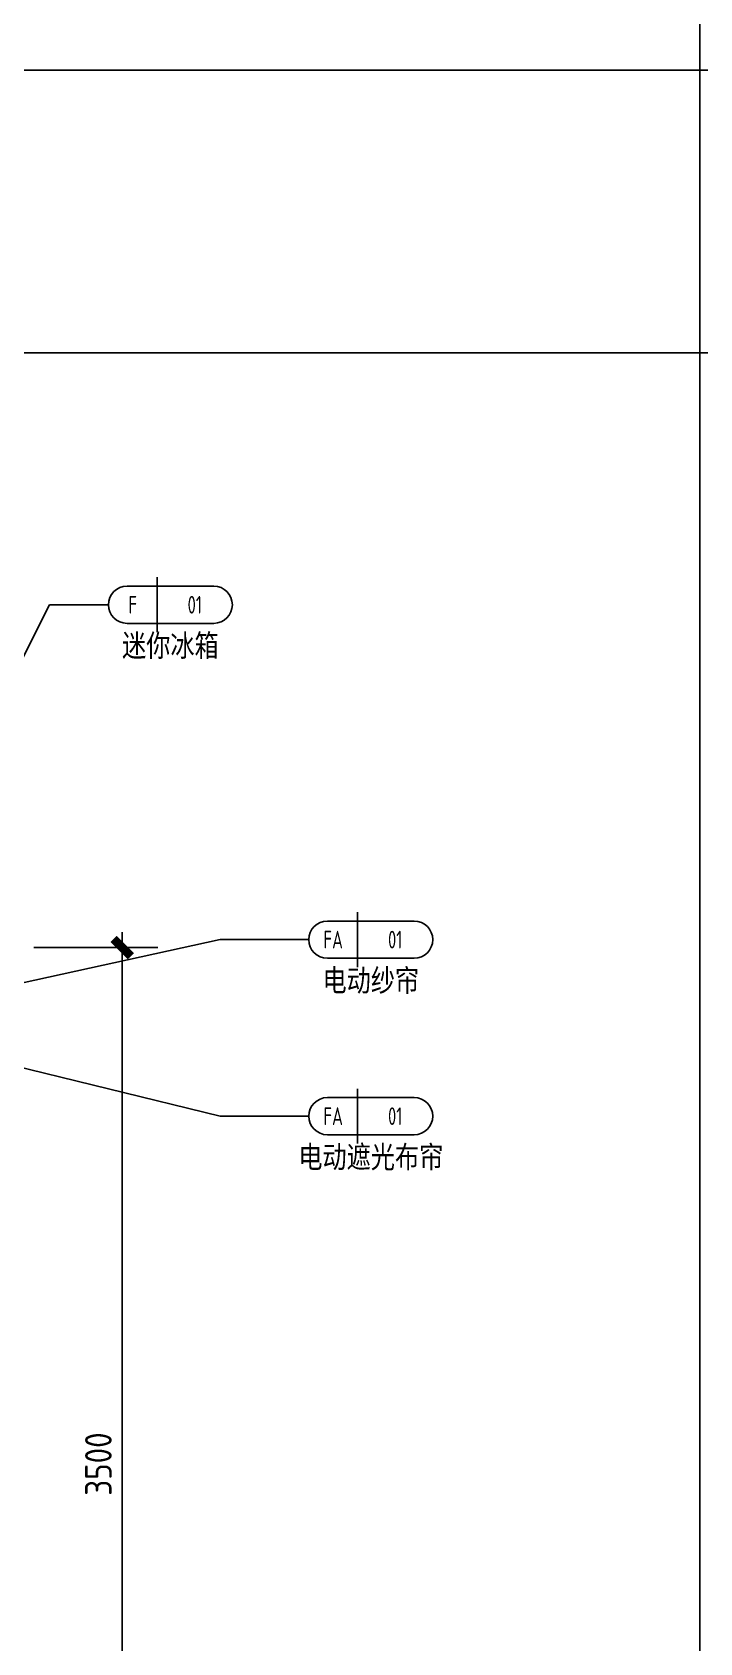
# Model space of a CAD drawing. Extents: x 220391 to 385981, y 332279 to 483868.
# Drawn here: x 253536 to 255798, y 455502 to 460960 of the extents above; entities that cross this region are included whole.
import ezdxf
from ezdxf.enums import TextEntityAlignment as Align

# ---------------------------------------------------------------- set-up
doc = ezdxf.new("R2010")
doc.units = 0
doc.header["$MEASUREMENT"] = 0
doc.layers.add('0-索引文字', color=50, linetype='Continuous')
doc.styles.add('DOM-romans.shx', font='dim.shx')
doc.styles.add('st', font='', dxfattribs={"width": 0.7})
doc.styles.get('st').set_extended_font_data('SimSun')
doc.dimstyles.new('DOM_DIM_1 80', dxfattribs={"dimscale": 60, "dimtxt": 1.5, "dimasz": 0.8, "dimexe": 2, "dimexo": 1.5, "dimgap": 0.6, "dimtad": 1, "dimdec": 0, "dimrnd": 5, "dimzin": 12, "dimdsep": 46, "dimtxsty": 'DOM-romans.shx', "dimblk": 'DOM_Dimension_Tick', "dimcen": 0.125, "dimclrd": 44, "dimclre": 44, "dimclrt": 50, "dimadec": 0, "dimazin": 0, "dimtfac": 1, "dimtdec": 0, "dimtix": 1, "dimtmove": 2, "dimatfit": 3, "dimldrblk": 'DOM_Leader_Arrow', "dimfxl": 0, "dimtvp": 1, "dimtolj": 1, "dimtzin": 0, "dimarcsym": 0})

# ---------------------------------------------------------------- blocks, each defined once
blk = doc.blocks.new('ehrhhh')
at = {"color": 0}
for p, q in [((304158.8, 466871.5), (304158.8, 474869.8)), ((292356.6, 467829.6), (315961.1, 467829.6))]:
    blk.add_line(p, q, dxfattribs=at)
blk.add_lwpolyline([(292356.6, 474869.8), (315961.1, 474869.8), (315961.1, 466871.5), (292356.6, 466871.5)], close=True, dxfattribs=at)
blk = doc.blocks.new('DOM_Dimension_Tick')
at = {"color": 0, "linetype": 'ByBlock'}
for p, q in [((-1.09, 0), (0, 0)), ((0, 0), (1.09, 0))]:
    blk.add_line(p, q, dxfattribs=at)
at = {"color": 0, "linetype": 'Continuous', "const_width": 0.608}
blk.add_lwpolyline([(-0.61, -0.61), (0.61, 0.61)], dxfattribs=at)
blk = doc.blocks.new('*D761')
at = {"color": 44, "lineweight": -2, "transparency": 16777216}
for p, q in [((253541.5, 457857.7), (253961.5, 457857.7)), ((253841.5, 454405.5), (253841.5, 457809.7)), ((253541.5, 454357.5), (253961.5, 454357.5))]:
    blk.add_line(p, q, dxfattribs=at)
at = {"layer": 'Defpoints', "color": 0, "transparency": 16777216}
for p in [(253301.5, 457857.7, 0), (253841.5, 457857.7), (253299.3, 454357.5, 0)]:
    blk.add_point(p, dxfattribs=at)
at = {"color": 44, "lineweight": -2, "transparency": 16777216, "xscale": 48, "yscale": 48, "zscale": 48}
for p, rotation in [((253841.5, 457857.7), 90), ((253841.5, 454357.5), 270)]:
    blk.add_blockref('DOM_Dimension_Tick', p, dxfattribs=dict(at, rotation=rotation))
at = {"color": 50, "transparency": 16777216, "insert": (253760.5, 456107.6), "char_height": 90, "attachment_point": 5, "rotation": 90, "style": 'DOM-romans.shx'}
blk.add_mtext('\\A1;3500', dxfattribs=at)
blk = doc.blocks.new('DOM_Leader_Arrow')
at = {"color": 0, "linetype": 'ByBlock'}
blk.add_line((0, 0), (-1.5, 0), dxfattribs=at)
for points in [[(-1.29, 1), (-0.89, 1.28), (-0.36, 0), (0, 0)], [(-1.29, -1), (-0.89, -1.28), (-0.36, 0), (0, 0)]]:
    blk.add_solid(points, dxfattribs=at)
blk = doc.blocks.new('DOM-立面家具标注符号-002')
blk.add_line((0, 3.1), (0, -3.1))
at = {"color": 150}
blk.add_lwpolyline([(-3.4, 2.1, 1), (-3.4, -2.1), (6.4, -2.1, 1), (6.4, 2.1)], format="xyb", close=True, dxfattribs=at)
at = {"style": 'st', "width": 0.8, "flags": 4}
blk.add_attdef('ITEM6', text='', height=2.5, dxfattribs=at).set_placement((-6, 0), align=Align.MIDDLE_RIGHT)
at = {"style": 'DOM-romans.shx', "width": 0.8}
for tag, flags, p in [('NUM1', 12, (-2.75, 0)), ('NUM2', 4, (4.25, 0)), ('NUM4', 4, (1.5, -4.6)), ('NUM5', 4, (1.5, -7.6))]:
    blk.add_attdef(tag, text='', height=2, dxfattribs=dict(at, flags=flags)).set_placement(p, align=Align.MIDDLE)
at = {"style": 'st', "width": 0.8, "flags": 4}
blk.add_attdef('NUM3', text='', height=2.5, dxfattribs=at).set_placement((9, 0), align=Align.MIDDLE_LEFT)
blk.add_attdef('NUM7', text='', height=2.5, dxfattribs=at).set_placement((1.5, -10.85), align=Align.MIDDLE_CENTER)

msp = doc.modelspace()

# ---------------------------------------------------------------- block references
at = {"color": 4}
for p in [(-48360.7, -6998.3), (-48360.7, -14996.6)]:
    msp.add_blockref('ehrhhh', p, dxfattribs=at)
at = {"layer": '0-索引文字'}
ref = msp.add_blockref('DOM-立面家具标注符号-002', (253959.5, 459019.7), dxfattribs=dict(at, xscale=30, yscale=30, zscale=30))
ref.add_attrib('NUM1', 'F', dxfattribs={"layer": '0', "height": 60, "style": 'DOM-romans.shx', "width": 0.8}).set_placement((253877, 459019.7), align=Align.MIDDLE)
ref.add_attrib('NUM2', '01', dxfattribs={"layer": '0', "height": 60, "style": 'DOM-romans.shx', "width": 0.8}).set_placement((254087, 459019.7), align=Align.MIDDLE)
ref.add_attrib('NUM7', '迷你冰箱', dxfattribs={"layer": '0', "height": 75, "style": 'st', "width": 0.8}).set_placement((254004.5, 458881.7), align=Align.MIDDLE_CENTER)
ref = msp.add_blockref('DOM-立面家具标注符号-002', (254638.5, 457884.9, 0), dxfattribs=dict(at, xscale=30, yscale=30, zscale=30))
ref.add_attrib('NUM1', 'FA', dxfattribs={"layer": '0', "height": 60, "style": 'DOM-romans.shx', "width": 0.8}).set_placement((254556, 457884.9, 0), align=Align.MIDDLE)
ref.add_attrib('NUM2', '01', dxfattribs={"layer": '0', "height": 60, "style": 'DOM-romans.shx', "width": 0.8}).set_placement((254766, 457884.9, 0), align=Align.MIDDLE)
ref.add_attrib('NUM7', '电动纱帘', dxfattribs={"layer": '0', "height": 75, "style": 'st', "width": 0.8}).set_placement((254683.5, 457746.9, 0), align=Align.MIDDLE_CENTER)
ref = msp.add_blockref('DOM-立面家具标注符号-002', (254638.5, 457286.6, 0), dxfattribs=dict(at, xscale=30, yscale=30, zscale=30))
ref.add_attrib('NUM1', 'FA', dxfattribs={"layer": '0', "height": 60, "style": 'DOM-romans.shx', "width": 0.8}).set_placement((254556, 457286.6, 0), align=Align.MIDDLE)
ref.add_attrib('NUM2', '01', dxfattribs={"layer": '0', "height": 60, "style": 'DOM-romans.shx', "width": 0.8}).set_placement((254766, 457286.6, 0), align=Align.MIDDLE)
ref.add_attrib('NUM7', '电动遮光布帘', dxfattribs={"layer": '0', "height": 75, "style": 'st', "width": 0.8}).set_placement((254683.5, 457148.6, 0), align=Align.MIDDLE_CENTER)

# ---------------------------------------------------------------- dimensions: what is measured, and where the dimension line sits
at = {"color": 4}
dim = msp.add_linear_dim(base=(253841.5, 457857.7), p1=(253299.3, 454357.5, 0), p2=(253301.5, 457857.7, 0), angle=90, dimstyle='DOM_DIM_1 80', dxfattribs=at)
dim.commit()
dim.dimension.update_dxf_attribs({"geometry": '*D761', "text_midpoint": (253760.5, 456107.6)})

# ---------------------------------------------------------------- leaders
for points in [[(252941.2, 457721.6), (253594.5, 459019.7), (253794.5, 459019.7)], [(253265.9, 457687.1, 0), (254173.5, 457884.9, 0), (254473.5, 457884.9, 0)], [(253164.6, 457532.7, 0), (254173.5, 457286.6, 0), (254473.5, 457286.6, 0)]]:
    msp.add_leader(points, dimstyle='DOM_DIM_1 80', override={"dimgap": 0.6, "dimtad": 0}, dxfattribs=at)

doc.saveas('drawing.dxf')
